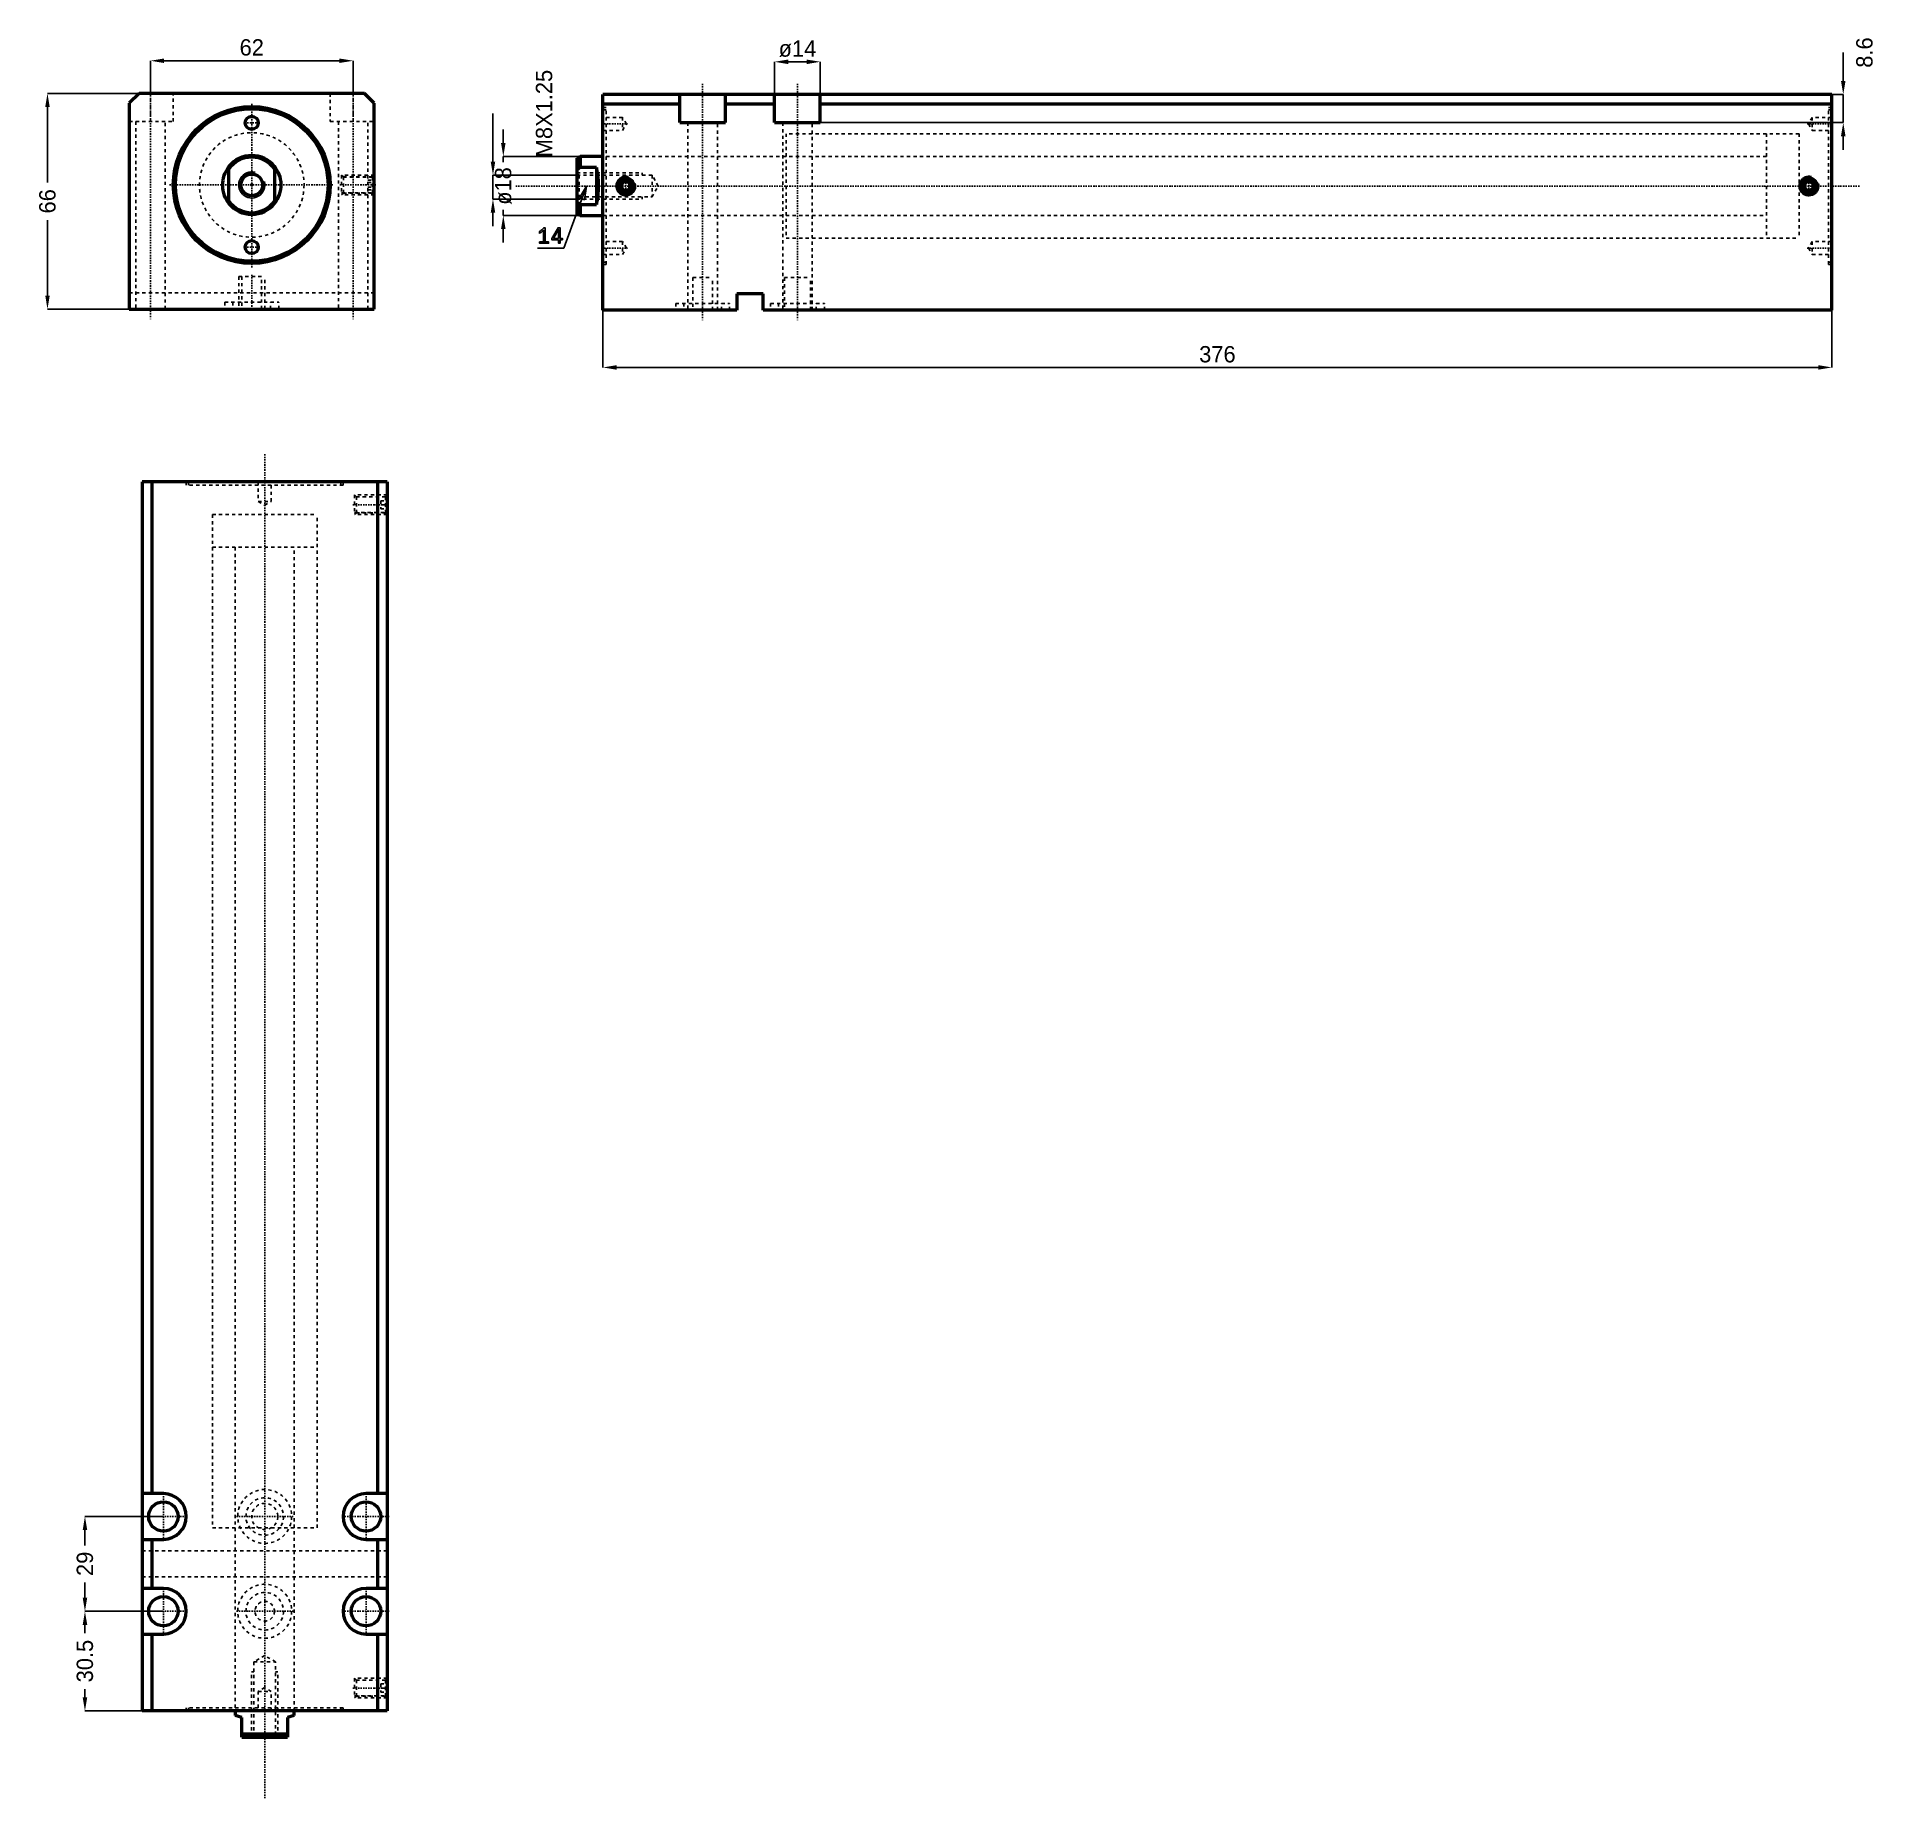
# Model space of a CAD drawing. Header units: millimetres. Extents: x -66 to 497, y -494 to 45.
import ezdxf

# ---------------------------------------------------------------- set-up
doc = ezdxf.new("R2010")
doc.units = ezdxf.units.MM
doc.linetypes.add('Center', pattern=[1.5, 0.45, -0.5, 0.05, -0.5])
doc.linetypes.add('Dashed', pattern=[2, 1, -1])
for name, color, linetype, lineweight in [('2d ConnectionPoints', 7, 'Continuous', 50), ('AM_0', 7, 'Continuous', 50), ('AM_5', 3, 'Continuous', 25), ('AM_7', 7, 'Center', 25), ('AM_9', 6, 'Dashed', 25)]:
    doc.layers.add(name, color=color, linetype=linetype, lineweight=lineweight)
doc.dimstyles.new('ISO-25', dxfattribs={"dimtxt": 2.5, "dimasz": 2.5, "dimexe": 1.25, "dimexo": 0.625, "dimtad": 1, "dimtxsty": 'Standard', "dimcen": 2.5, "dimadec": 0, "dimazin": 0, "dimtfac": 1, "dimtmove": 0, "dimatfit": 3, "dimfxl": 0, "dimarcsym": 0})

# ---------------------------------------------------------------- blocks, each defined once
blk = doc.blocks.new('1_JECX_MF_INLA_32_300_0_rod__0_in_JECX_MF_160_INLA_32_300_0__0')
at = {"layer": 'AM_0'}
for p, q in [((-7, -5.66), (-7, 5.66)), ((7, 5.66), (7, -5.66))]:
    blk.add_line(p, q, dxfattribs=at)
for points in [[(-7, 5.66), (-7.47, 5.03), (-7.88, 4.36), (-8.23, 3.65), (-8.51, 2.92), (-8.73, 2.17), (-8.89, 1.4), (-8.98, 0.62), (-9, -0.17), (-8.95, -0.95), (-8.83, -1.73), (-8.65, -2.49), (-8.4, -3.23), (-8.09, -3.95), (-7.71, -4.64), (-7.28, -5.3), (-7, -5.66)], [(7, -5.66), (7.47, -5.03), (7.88, -4.36), (8.23, -3.65), (8.51, -2.92), (8.73, -2.17), (8.89, -1.4), (8.98, -0.62), (9, 0.17), (8.95, 0.95), (8.83, 1.73), (8.65, 2.49), (8.4, 3.23), (8.09, 3.95), (7.71, 4.64), (7.28, 5.3), (7, 5.66)]]:
    blk.add_lwpolyline(points, dxfattribs=at)
blk.add_circle((0, 0), 3.32, dxfattribs=at)
for radius, start, end in [(9, 38.9424, 141.0576), (8.5, 34.5603, 145.4397), (8.5, 214.5603, 325.4397), (9, 218.9424, 321.0576)]:
    blk.add_arc((0, 0), radius, start, end, dxfattribs=at)
at = {"layer": 'AM_5'}
blk.add_arc((0, 0), 4, 75, 15, dxfattribs=at)
blk = doc.blocks.new('2_JECX_MF_EXLA_32_300_0_body__0_in_JECX_MF_160_INLA_32_300_0__0')
at = {"layer": 'AM_0'}
for p, q in [((-34.5, 28), (-37.5, 25)), ((-37.5, 25), (-37.5, -38)), ((34.5, 28), (-34.5, 28)), ((37.5, 25), (34.5, 28)), ((37.5, -38), (37.5, 25)), ((-37.5, -38), (37.5, -38))]:
    blk.add_line(p, q, dxfattribs=at)
for centre, radius in [((0, 0), 24), ((0, 0), 23.34), ((0, 19), 2), ((0, -19), 2)]:
    blk.add_circle(centre, radius, dxfattribs=at)
at = {"layer": 'AM_5', "linetype": 'Dashed'}
for p, q in [((37.5, 3), (27.5, 3)), ((37.5, -3), (27.5, -3))]:
    blk.add_line(p, q, dxfattribs=at)
at = {"layer": 'AM_7'}
for p, q in [((-31, 31.3), (-31, -41.3)), ((31, 31.3), (31, -41.3)), ((0, -25.2), (0, 25.2)), ((-2.1, 19), (2.1, 19)), ((-25.2, 0), (25.2, 0)), ((27, 0), (38, 0)), ((-2.1, -19), (2.1, -19)), ((0, -27.5), (0, -38.5))]:
    blk.add_line(p, q, dxfattribs=at)
at = {"layer": 'AM_9'}
for p, q in [((-31, 19.4), (-31, 28)), ((-24, 19.4), (-24, 28)), ((24, 28), (24, 19.4)), ((31, 19.4), (31, 28)), ((-37.5, 19.4), (-24, 19.4)), ((-35.5, 19.4), (-35.5, -38)), ((-26.5, -38), (-26.5, 19.4)), ((24, 19.4), (37.5, 19.4)), ((26.5, 19.4), (26.5, -38)), ((35.5, -38), (35.5, 19.4)), ((28.04, 2.46), (27.5, 3)), ((27.5, 3), (27.5, -3)), ((37, 2.4), (27.5, 2.4)), ((36.96, 2.46), (28.04, 2.46)), ((28.04, 2.46), (28.04, -2.46)), ((35.5, 1.44), (37.5, 1.44)), ((35.5, 0.72), (37.5, 0.72)), ((37.5, 3), (36.96, 2.46)), ((36.96, 2.46), (36.96, -2.46)), ((37.5, 1.9), (37, 2.4)), ((37, 2.4), (37, -2.4)), ((27.5, -2.4), (37, -2.4)), ((27.5, -3), (28.04, -2.46)), ((28.04, -2.46), (36.96, -2.46)), ((35.5, -0.72), (37.5, -0.72)), ((35.5, -1.44), (37.5, -1.44)), ((36.96, -2.46), (37.5, -3)), ((37, -2.4), (37.5, -1.9)), ((-4, -28), (4, -28)), ((-4, -28), (-4, -38)), ((-3, -28), (-3, -38)), ((3, -38), (3, -28)), ((4, -38), (4, -28)), ((37.5, -33), (-37.5, -33)), ((-8.25, -35.9), (8.25, -35.9)), ((-8.25, -35.9), (-8.25, -38)), ((-5.75, -35.9), (-5.75, -38)), ((5.75, -38), (5.75, -35.9)), ((8.25, -38), (8.25, -35.9))]:
    blk.add_line(p, q, dxfattribs=at)
blk.add_circle((0, 0), 16, dxfattribs=at)
blk = doc.blocks.new('*D3')
at = {"layer": 'AM_5', "color": 0, "lineweight": -2}
for p, q in [((-31, 28), (-31, 38)), ((-26.83, 38), (26.83, 38)), ((31, 28), (31, 38))]:
    blk.add_line(p, q, dxfattribs=at)
at = {"layer": 'AM_5', "color": 0}
for points in [[(-26.83, 38.69), (-26.83, 37.31), (-31, 38)], [(26.83, 37.31), (26.83, 38.69), (31, 38)]]:
    blk.add_solid(points, dxfattribs=at)
at = {"layer": 'Defpoints', "color": 0}
for p in [(31, 38), (-31, 28), (31, 28)]:
    blk.add_point(p, dxfattribs=at)
at = {"layer": 'AM_5', "color": 0, "insert": (0, 42.05), "char_height": 5, "attachment_point": 5}
blk.add_mtext('62', dxfattribs=at)
blk = doc.blocks.new('*D4')
at = {"layer": 'AM_5', "color": 0, "lineweight": -2}
for p, q in [((-34.5, 28), (-62.5, 28)), ((-62.5, 23.83), (-62.5, 0.72)), ((-62.5, -33.83), (-62.5, -10.72)), ((-37.5, -38), (-62.5, -38))]:
    blk.add_line(p, q, dxfattribs=at)
at = {"layer": 'AM_5', "color": 0}
for points in [[(-61.81, 23.83), (-63.19, 23.83), (-62.5, 28)], [(-63.19, -33.83), (-61.81, -33.83), (-62.5, -38)]]:
    blk.add_solid(points, dxfattribs=at)
at = {"layer": 'Defpoints', "color": 0}
for p in [(-34.5, 28), (-62.5, -38), (-37.5, -38)]:
    blk.add_point(p, dxfattribs=at)
at = {"layer": 'AM_5', "color": 0, "insert": (-62.5, -5), "char_height": 5, "attachment_point": 5, "rotation": 90}
blk.add_mtext('66', dxfattribs=at)
blk = doc.blocks.new('1_JECX_MF_INLA_32_300_0_rod__0_in_JECX_MF_160_INLA_32_300_0__4')
at = {"layer": 'AM_0'}
for p, q in [((-9, 0), (-9, -1.35)), ((9, -1.35), (9, 0)), ((-7, -2), (-9, -1.35)), ((-7, -8), (-7, -2)), ((9, -1.35), (7, -2)), ((7, -2), (7, -8)), ((-7, -7), (7, -7)), ((-7, -8), (7, -8))]:
    blk.add_line(p, q, dxfattribs=at)
at = {"layer": 'AM_5', "linetype": 'Dashed'}
for p, q in [((-4, -8), (-4, 12)), ((-3.32, 12), (-4, 12)), ((3.32, 12), (4, 12)), ((4, -8), (4, 12))]:
    blk.add_line(p, q, dxfattribs=at)
at = {"layer": 'AM_7'}
blk.add_line((0, -26.7), (0, 384.7), dxfattribs=at)
at = {"layer": 'AM_9'}
for p, q in [((-16, 366), (16, 366)), ((-16, 366), (-16, 356)), ((16, 356), (16, 366)), ((-16, 356), (16, 356)), ((-9, 356), (-9, 0)), ((9, 0), (9, 356)), ((0, 16.92), (-3.32, 15)), ((3.32, 15), (0, 16.92)), ((-3.32, 15), (3.32, 15)), ((-3.32, 15), (-3.32, -7.32)), ((3.32, -7.32), (3.32, 15)), ((-3.32, -7.32), (-4, -8)), ((-3.32, -7.32), (3.32, -7.32)), ((4, -8), (3.32, -7.32))]:
    blk.add_line(p, q, dxfattribs=at)
blk = doc.blocks.new('2_JECX_MF_EXLA_32_300_0_body__0_in_JECX_MF_160_INLA_32_300_0__4')
at = {"layer": 'AM_0'}
for p, q in [((37.5, 376), (-37.5, 376)), ((-37.5, 376), (-37.5, 0)), ((-34.5, 376), (-34.5, 66.5)), ((34.5, 376), (34.5, 66.5)), ((37.5, 376), (37.5, 0)), ((-31, 66.5), (-37.5, 66.5)), ((37.5, 66.5), (31, 66.5)), ((-37.5, 52.5), (-31, 52.5)), ((-34.5, 52.5), (-34.5, 37.5)), ((31, 52.5), (37.5, 52.5)), ((34.5, 52.5), (34.5, 37.5)), ((-31, 37.5), (-37.5, 37.5)), ((37.5, 37.5), (31, 37.5)), ((-37.5, 23.5), (-31, 23.5)), ((-34.5, 23.5), (-34.5, 0)), ((31, 23.5), (37.5, 23.5)), ((34.5, 23.5), (34.5, 0)), ((37.5, 0), (-37.5, 0))]:
    blk.add_line(p, q, dxfattribs=at)
for centre in [(-31, 59.5), (31, 59.5), (-31, 30.5), (31, 30.5)]:
    blk.add_circle(centre, 4.5, dxfattribs=at)
for centre, start, end in [((-31, 59.5), 270, 90), ((31, 59.5), 90, 270), ((-31, 30.5), 270, 90), ((31, 30.5), 90, 270)]:
    blk.add_arc(centre, 7, start, end, dxfattribs=at)
at = {"layer": 'AM_5', "linetype": 'Dashed'}
for p, q in [((37.5, 372), (27.5, 372)), ((37.5, 366), (27.5, 366)), ((37.5, 10), (27.5, 10)), ((37.5, 4), (27.5, 4))]:
    blk.add_line(p, q, dxfattribs=at)
at = {"layer": 'AM_7'}
for p, q in [((27, 369), (38, 369)), ((-31, 52.15), (-31, 66.85)), ((31, 52.15), (31, 66.85)), ((-38.35, 59.5), (-23.65, 59.5)), ((-8.6625, 59.5), (8.6625, 59.5)), ((23.65, 59.5), (38.35, 59.5)), ((-31, 23.15), (-31, 37.85)), ((31, 23.15), (31, 37.85)), ((-38.35, 30.5), (-23.65, 30.5)), ((-8.6625, 30.5), (8.6625, 30.5)), ((23.65, 30.5), (38.35, 30.5)), ((27, 7), (38, 7))]:
    blk.add_line(p, q, dxfattribs=at)
at = {"layer": 'AM_9'}
for p, q in [((-24, 376), (-24, 375)), ((24, 375), (-24, 375)), ((-23.34, 376), (-23.34, 375)), ((-2, 376), (-2, 370)), ((2, 370), (2, 376)), ((23.34, 375), (23.34, 376)), ((24, 375), (24, 376)), ((27.5, 372), (27.5, 366)), ((28.0415, 371.4585), (27.5, 372)), ((37, 371.4), (27.5, 371.4)), ((36.9585, 371.4585), (28.0415, 371.4585)), ((28.0415, 371.4585), (28.0415, 366.5415)), ((37.5, 372), (36.9585, 371.4585)), ((36.9585, 371.4585), (36.9585, 366.5415)), ((37, 371.4), (37, 366.6)), ((37.5, 370.9), (37, 371.4)), ((-16, 366), (16, 366)), ((-16, 366), (-16, 56)), ((-2, 370), (0, 368.8453)), ((-2, 370), (2, 370)), ((0, 368.8453), (2, 370)), ((16, 56), (16, 366)), ((27.5, 366.6), (37, 366.6)), ((27.5, 366), (28.0415, 366.5415)), ((28.0415, 366.5415), (36.9585, 366.5415)), ((35.5, 370.25), (37.5, 370.25)), ((35.5, 370.25), (35.5, 367.75)), ((35.5, 369), (37.5, 369)), ((35.5, 367.75), (37.5, 367.75)), ((36.9585, 366.5415), (37.5, 366)), ((37, 366.6), (37.5, 367.1)), ((-16, 56), (16, 56)), ((-9, 56), (-9, 0)), ((9, 0), (9, 56)), ((37.5, 49), (-37.5, 49)), ((37.5, 41), (-37.5, 41)), ((0, 7.1547), (-2, 6)), ((-2, 6), (2, 6)), ((-2, 6), (-2, 0)), ((2, 6), (0, 7.1547)), ((2, 0), (2, 6)), ((27.5, 10), (27.5, 4)), ((28.0415, 9.4585), (27.5, 10)), ((37, 9.4), (27.5, 9.4)), ((36.9585, 9.4585), (28.0415, 9.4585)), ((28.0415, 9.4585), (28.0415, 4.5415)), ((35.5, 8.25), (37.5, 8.25)), ((35.5, 8.25), (35.5, 5.75)), ((35.5, 7), (37.5, 7)), ((35.5, 5.75), (37.5, 5.75)), ((37.5, 10), (36.9585, 9.4585)), ((36.9585, 9.4585), (36.9585, 4.5415)), ((37.5, 8.9), (37, 9.4)), ((37, 9.4), (37, 4.6)), ((24, 1), (-24, 1)), ((-24, 1), (-24, 0)), ((-23.34, 1), (-23.34, 0)), ((23.34, 0), (23.34, 1)), ((24, 0), (24, 1)), ((27.5, 4.6), (37, 4.6)), ((27.5, 4), (28.0415, 4.5415)), ((28.0415, 4.5415), (36.9585, 4.5415)), ((36.9585, 4.5415), (37.5, 4)), ((37, 4.6), (37.5, 5.1))]:
    blk.add_line(p, q, dxfattribs=at)
for centre, radius in [((0, 59.5), 8.25), ((0, 59.5), 5.75), ((0, 59.5), 4), ((0, 30.5), 8.25), ((0, 30.5), 5.75), ((0, 30.5), 3)]:
    blk.add_circle(centre, radius, dxfattribs=at)
blk = doc.blocks.new('*D10')
at = {"layer": 'AM_5', "color": 0, "lineweight": -2}
for p, q in [((-27.04, -407.33), (-51.04, -407.33)), ((-51.04, -411.5), (-51.04, -416.17)), ((-51.04, -432.17), (-51.04, -427.5)), ((-27.04, -436.33), (-51.04, -436.33))]:
    blk.add_line(p, q, dxfattribs=at)
at = {"layer": 'AM_5', "color": 0}
for points in [[(-51.73, -411.5), (-50.34, -411.5), (-51.04, -407.33)], [(-51.73, -432.17), (-50.34, -432.17), (-51.04, -436.33)]]:
    blk.add_solid(points, dxfattribs=at)
at = {"layer": 'Defpoints', "color": 0}
for p in [(-51.04, -407.33), (-27.04, -407.33), (-27.04, -436.33)]:
    blk.add_point(p, dxfattribs=at)
at = {"layer": 'AM_5', "color": 0, "insert": (-51.04, -421.83), "char_height": 5, "attachment_point": 5, "rotation": 90}
blk.add_mtext('29', dxfattribs=at)
blk = doc.blocks.new('*D11')
at = {"layer": 'AM_5', "color": 0, "lineweight": -2}
for p, q in [((-27.04, -436.33), (-51.04, -436.33)), ((-51.04, -440.5), (-51.04, -443)), ((-51.04, -462.67), (-51.04, -460.17)), ((-33.54, -466.83), (-51.04, -466.83))]:
    blk.add_line(p, q, dxfattribs=at)
at = {"layer": 'AM_5', "color": 0}
for points in [[(-51.73, -440.5), (-50.34, -440.5), (-51.04, -436.33)], [(-51.73, -462.67), (-50.34, -462.67), (-51.04, -466.83)]]:
    blk.add_solid(points, dxfattribs=at)
at = {"layer": 'Defpoints', "color": 0}
for p in [(-27.04, -436.33), (-51.04, -466.83), (-33.54, -466.83)]:
    blk.add_point(p, dxfattribs=at)
at = {"layer": 'AM_5', "color": 0, "insert": (-51.04, -451.58), "char_height": 5, "attachment_point": 5, "rotation": 90}
blk.add_mtext('30.5', dxfattribs=at)
blk = doc.blocks.new('1_JECX_MF_INLA_32_300_0_rod__0_in_JECX_MF_160_INLA_32_300_0__2')
at = {"layer": 'AM_0'}
for p, q in [((-7, 9), (-8, 8.5)), ((-8, 8.5), (-8, -8.5)), ((-7, 5.66), (-8, 4.82)), ((0, 9), (-7, 9)), ((-7, 9), (-7, 5.66)), ((-2, 5.66), (-7, 5.66)), ((-2, 5.66), (-2, -5.66)), ((-8, -8.5), (-7, -9)), ((-7, -5.66), (-2, -5.66)), ((-7, -5.66), (-7, -9)), ((-7, -9), (0, -9))]:
    blk.add_line(p, q, dxfattribs=at)
for points in [[(-2, -5.66), (-1.85, -5.03), (-1.72, -4.36), (-1.6, -3.65), (-1.51, -2.92), (-1.44, -2.17), (-1.39, -1.4), (-1.36, -0.62), (-1.35, 0.17), (-1.37, 0.95), (-1.4, 1.73), (-1.46, 2.49), (-1.55, 3.23), (-1.65, 3.95), (-1.77, 4.64), (-1.91, 5.3), (-2, 5.66)], [(-8, -4.82), (-7.99, -4.83), (-7, -5.66)]]:
    blk.add_lwpolyline(points, dxfattribs=at)
at = {"layer": 'AM_5', "linetype": 'Dashed'}
for p, q in [((-8, 4), (12, 4)), ((12, 3.32), (12, 4)), ((-8, -4), (12, -4)), ((12, -3.32), (12, -4))]:
    blk.add_line(p, q, dxfattribs=at)
at = {"layer": 'AM_7'}
blk.add_line((-26.7, 0), (384.7, 0), dxfattribs=at)
at = {"layer": 'AM_9'}
for p, q in [((366, 16), (356, 16)), ((356, 16), (356, -16)), ((366, 16), (366, -16)), ((356, 9), (0, 9)), ((-7.32, 3.32), (-8, 4)), ((15, 3.32), (-7.32, 3.32)), ((-7.32, 3.32), (-7.32, -3.32)), ((16.92, 0), (15, 3.32)), ((15, 3.32), (15, -3.32)), ((15, -3.32), (16.92, 0)), ((-8, -4), (-7.32, -3.32)), ((-7.32, -3.32), (15, -3.32)), ((0, -9), (356, -9)), ((356, -16), (366, -16))]:
    blk.add_line(p, q, dxfattribs=at)
blk = doc.blocks.new('2_JECX_MF_EXLA_32_300_0_body__0_in_JECX_MF_160_INLA_32_300_0__2')
at = {"layer": 'AM_0'}
for p, q in [((0, -38), (0, 28)), ((376, 28), (0, 28)), ((23.5, 25), (0, 25)), ((23.5, 19.4), (23.5, 28)), ((37.5, 19.4), (37.5, 28)), ((52.5, 25), (37.5, 25)), ((52.5, 19.4), (52.5, 28)), ((66.5, 19.4), (66.5, 28)), ((376, 25), (66.5, 25)), ((376, -38), (376, 28)), ((23.5, 19.4), (37.5, 19.4)), ((52.5, 19.4), (66.5, 19.4)), ((7, 1.44), (5.75, 0.72)), ((5.75, 0.72), (5.75, -0.72)), ((8.25, 0.72), (7, 1.44)), ((8.25, -0.72), (8.25, 0.72)), ((369, 1.44), (367.75, 0.72)), ((367.75, 0.72), (367.75, -0.72)), ((370.25, 0.72), (369, 1.44)), ((370.25, -0.72), (370.25, 0.72)), ((5.75, -0.72), (7, -1.44)), ((7, -1.44), (8.25, -0.72)), ((367.75, -0.72), (369, -1.44)), ((369, -1.44), (370.25, -0.72)), ((49, -33), (41, -33)), ((41, -33), (41, -38)), ((49, -38), (49, -33)), ((41, -38), (0, -38)), ((376, -38), (49, -38))]:
    blk.add_line(p, q, dxfattribs=at)
for centre, radius in [((7, 0), 2.46), ((7, 0), 2.4), ((7, 0), 1.9), ((369, 0), 2.46), ((369, 0), 2.4), ((369, 0), 1.9)]:
    blk.add_circle(centre, radius, dxfattribs=at)
at = {"layer": 'AM_5'}
for centre in [(7, 0), (369, 0)]:
    blk.add_arc(centre, 3, 75, 15, dxfattribs=at)
at = {"layer": 'AM_7'}
for p, q in [((30.5, 31.3), (30.5, -41.3)), ((59.5, 31.3), (59.5, -41.3)), ((-0.36, 19), (7.51, 19)), ((368.49, 19), (376.36, 19)), ((7, -3.15), (7, 3.15)), ((369, -3.15), (369, 3.15)), ((-0.36, -19), (7.51, -19)), ((368.49, -19), (376.36, -19))]:
    blk.add_line(p, q, dxfattribs=at)
at = {"layer": 'AM_9'}
for p, q in [((1, 24), (0, 24)), ((1, 23.34), (0, 23.34)), ((1, -24), (1, 24)), ((375, -24), (375, 24)), ((376, 24), (375, 24)), ((376, 23.34), (375, 23.34)), ((6, 21), (0, 21)), ((0, 17), (6, 17)), ((7.15, 19), (6, 21)), ((6, 21), (6, 17)), ((6, 17), (7.15, 19)), ((26, 19.4), (26, -38)), ((35, -38), (35, 19.4)), ((55, 19.4), (55, -38)), ((64, -38), (64, 19.4)), ((370, 21), (368.85, 19)), ((368.85, 19), (370, 17)), ((376, 21), (370, 21)), ((370, 21), (370, 17)), ((370, 17), (376, 17)), ((366, 16), (56, 16)), ((56, 16), (56, -16)), ((366, 16), (366, -16)), ((56, 9), (0, 9)), ((0, -9), (56, -9)), ((56, -16), (366, -16)), ((6, -17), (0, -17)), ((0, -21), (6, -21)), ((7.15, -19), (6, -17)), ((6, -17), (6, -21)), ((6, -21), (7.15, -19)), ((370, -17), (368.85, -19)), ((368.85, -19), (370, -21)), ((376, -17), (370, -17)), ((370, -17), (370, -21)), ((370, -21), (376, -21)), ((0, -23.34), (1, -23.34)), ((0, -24), (1, -24)), ((27.5, -28), (33.5, -28)), ((27.5, -28), (27.5, -38)), ((33.5, -38), (33.5, -28)), ((55.5, -28), (63.5, -28)), ((55.5, -28), (55.5, -38)), ((63.5, -38), (63.5, -28)), ((375, -23.34), (376, -23.34)), ((375, -24), (376, -24)), ((22.25, -35.9), (38.75, -35.9)), ((22.25, -35.9), (22.25, -38)), ((24.75, -35.9), (24.75, -38)), ((36.25, -38), (36.25, -35.9)), ((38.75, -38), (38.75, -35.9)), ((51.25, -35.9), (67.75, -35.9)), ((51.25, -35.9), (51.25, -38)), ((53.75, -35.9), (53.75, -38)), ((65.25, -38), (65.25, -35.9)), ((67.75, -38), (67.75, -35.9))]:
    blk.add_line(p, q, dxfattribs=at)
blk = doc.blocks.new('*D20')
at = {"layer": 'AM_5', "color": 0, "lineweight": -2}
for p, q in [((159.97, 27.68), (159.97, 37.68)), ((164.14, 37.68), (169.8, 37.68)), ((173.97, 27.68), (173.97, 37.68))]:
    blk.add_line(p, q, dxfattribs=at)
at = {"layer": 'AM_5', "color": 0}
for points in [[(164.14, 38.37), (164.14, 36.98), (159.97, 37.68)], [(169.8, 38.37), (169.8, 36.98), (173.97, 37.68)]]:
    blk.add_solid(points, dxfattribs=at)
at = {"layer": 'Defpoints', "color": 0}
for p in [(173.97, 37.68), (159.97, 27.68), (173.97, 27.68)]:
    blk.add_point(p, dxfattribs=at)
at = {"layer": 'AM_5', "color": 0, "insert": (166.97, 41.68), "char_height": 5, "attachment_point": 5}
blk.add_mtext('ø14', dxfattribs=at)
blk = doc.blocks.new('*D21')
at = {"layer": 'AM_5', "color": 0, "lineweight": -2}
for p, q in [((486.97, 31.85), (486.97, 40.51)), ((173.97, 27.68), (486.97, 27.68)), ((486.97, 19.08), (486.97, 27.68)), ((173.97, 19.08), (486.97, 19.08)), ((486.97, 14.91), (486.97, 10.75))]:
    blk.add_line(p, q, dxfattribs=at)
at = {"layer": 'AM_5', "color": 0}
for points in [[(486.27, 31.85), (487.66, 31.85), (486.97, 27.68)], [(486.27, 14.91), (487.66, 14.91), (486.97, 19.08)]]:
    blk.add_solid(points, dxfattribs=at)
at = {"layer": 'Defpoints', "color": 0}
for p in [(173.97, 27.68), (486.97, 27.68), (173.97, 19.08)]:
    blk.add_point(p, dxfattribs=at)
at = {"layer": 'AM_5', "color": 0, "insert": (493.47, 40.51), "char_height": 5, "attachment_point": 5, "rotation": 90}
blk.add_mtext('8.6', dxfattribs=at)
blk = doc.blocks.new('*D22')
at = {"layer": 'AM_5', "color": 0, "lineweight": -2}
for p, q in [((107.47, -38.32), (107.47, -55.82)), ((483.47, -38.32), (483.47, -55.82)), ((111.64, -55.82), (479.3, -55.82))]:
    blk.add_line(p, q, dxfattribs=at)
at = {"layer": 'AM_5', "color": 0}
for points in [[(111.64, -55.13), (111.64, -56.52), (107.47, -55.82)], [(479.3, -55.13), (479.3, -56.52), (483.47, -55.82)]]:
    blk.add_solid(points, dxfattribs=at)
at = {"layer": 'Defpoints', "color": 0}
for p in [(107.47, -38.32), (483.47, -38.32), (483.47, -55.82)]:
    blk.add_point(p, dxfattribs=at)
at = {"layer": 'AM_5', "color": 0, "insert": (295.47, -51.82), "char_height": 5, "attachment_point": 5}
blk.add_mtext('376', dxfattribs=at)
blk = doc.blocks.new('*D23')
at = {"layer": 'AM_5', "color": 0, "lineweight": -2}
for p, q in [((76.97, 12.85), (76.97, 17.01)), ((100.47, 8.68), (76.97, 8.68)), ((76.97, 8.68), (76.97, 7.01)), ((76.97, -9.32), (76.97, -7.65)), ((100.47, -9.32), (76.97, -9.32)), ((76.97, -13.49), (76.97, -17.65))]:
    blk.add_line(p, q, dxfattribs=at)
at = {"layer": 'AM_5', "color": 0}
for points in [[(76.27, 12.85), (77.66, 12.85), (76.97, 8.68)], [(76.27, -13.49), (77.66, -13.49), (76.97, -9.32)]]:
    blk.add_solid(points, dxfattribs=at)
at = {"layer": 'Defpoints', "color": 0}
for p in [(76.97, 8.68), (100.47, 8.68), (100.47, -9.32)]:
    blk.add_point(p, dxfattribs=at)
at = {"layer": 'AM_5', "color": 0, "insert": (76.97, -0.32), "char_height": 5, "attachment_point": 5, "rotation": 90}
blk.add_mtext('ø18', dxfattribs=at)
blk = doc.blocks.new('*D24')
at = {"layer": 'AM_5', "color": 0, "lineweight": -2}
for p, q in [((73.8, 7.17), (73.8, 21.84)), ((100.15, 3), (73.8, 3)), ((73.8, -4.32), (73.8, 3)), ((99.47, -4.32), (73.8, -4.32)), ((73.8, -8.49), (73.8, -12.65))]:
    blk.add_line(p, q, dxfattribs=at)
at = {"layer": 'AM_5', "color": 0}
for points in [[(73.11, 7.17), (74.5, 7.17), (73.8, 3)], [(73.11, -8.49), (74.5, -8.49), (73.8, -4.32)]]:
    blk.add_solid(points, dxfattribs=at)
at = {"layer": 'Defpoints', "color": 0}
for p in [(100.15, 3), (73.8, -4.32), (99.47, -4.32)]:
    blk.add_point(p, dxfattribs=at)
at = {"layer": 'AM_5', "color": 0, "insert": (89.47, 21.84), "char_height": 5, "attachment_point": 5, "rotation": 90}
blk.add_mtext('M8X1.25', dxfattribs=at)

msp = doc.modelspace()

# ---------------------------------------------------------------- linework, layer by layer
at = {"layer": '2d ConnectionPoints'}
for p in [(0, 0), (107.469, -0.321), (3.964, -466.834)]:
    msp.add_point(p, dxfattribs=at)
at = {"layer": 'AM_5'}
for p, q in [((95.469, -19.321), (102.469, -0.321)), ((87.469, -19.321), (95.469, -19.321))]:
    msp.add_line(p, q, dxfattribs=at)
for points in [[(102.469, -0.321), (101.811, -4.519), (100.247, -3.943), (102.469, -0.321)], [(88.077, -17.405), (89.273, -17.405), (89.273, -13.889), (89.273, -13.889), (89.209, -13.954), (89.1, -14.055), (89.1, -14.055), (88.977, -14.16), (88.886, -14.233), (88.886, -14.233), (88.793, -14.306), (88.651, -14.409), (88.651, -14.409), (88.508, -14.505), (88.412, -14.565), (88.412, -14.565), (88.318, -14.619), (88.188, -14.685), (88.188, -14.685), (88.071, -14.732), (87.999, -14.753), (87.999, -14.259), (87.999, -14.259), (88.088, -14.217), (88.228, -14.137), (88.228, -14.137), (88.376, -14.037), (88.479, -13.959), (88.479, -13.959), (88.582, -13.875), (88.732, -13.745), (88.732, -13.745), (88.877, -13.611), (88.971, -13.518), (88.971, -13.518), (89.059, -13.427), (89.178, -13.299), (89.178, -13.299), (89.28, -13.181), (89.338, -13.109), (89.754, -13.109), (89.754, -17.405), (90.84, -17.405), (90.84, -17.821), (88.077, -17.821), (88.077, -17.405)], [(93.894, -16.781), (91.788, -16.781), (91.788, -16.359), (93.705, -13.109), (94.349, -13.109), (94.349, -16.343), (95.051, -16.343), (95.051, -16.781), (94.349, -16.781), (94.349, -17.821), (93.894, -17.821), (93.894, -16.781)], [(93.9, -16.343), (93.9, -13.655), (92.347, -16.343), (93.9, -16.343)]]:
    msp.add_lwpolyline(points, dxfattribs=at)

# ---------------------------------------------------------------- block references
for name, p in [('2_JECX_MF_EXLA_32_300_0_body__0_in_JECX_MF_160_INLA_32_300_0__0', (0, 0)), ('2_JECX_MF_EXLA_32_300_0_body__0_in_JECX_MF_160_INLA_32_300_0__2', (107.469, -0.321)), ('1_JECX_MF_INLA_32_300_0_rod__0_in_JECX_MF_160_INLA_32_300_0__2', (107.469, -0.321)), ('1_JECX_MF_INLA_32_300_0_rod__0_in_JECX_MF_160_INLA_32_300_0__0', (0, 0)), ('1_JECX_MF_INLA_32_300_0_rod__0_in_JECX_MF_160_INLA_32_300_0__4', (3.964, -466.834)), ('2_JECX_MF_EXLA_32_300_0_body__0_in_JECX_MF_160_INLA_32_300_0__4', (3.964, -466.834))]:
    msp.add_blockref(name, p)

# ---------------------------------------------------------------- dimensions: what is measured, and where the dimension line sits
for base, p1, p2, text, picture, middle in [((31, 38), (-31, 28), (31, 28), '62', '*D3', (0, 38)), ((173.969, 37.679), (159.969, 27.679), (173.969, 27.679), 'ø14', '*D20', (166.969, 37.679)), ((483.469, -55.821), (107.469, -38.321), (483.469, -38.321), '376', '*D22', (295.469, -55.821))]:
    dim = msp.add_linear_dim(base=base, p1=p1, p2=p2, text=text, dimstyle='ISO-25', override={"dimtxt": 5, "dimasz": 4.166667, "dimexe": 0, "dimexo": 0, "dimgap": 1.5}, dxfattribs=at)
    dim.commit()
    dim.dimension.update_dxf_attribs({"geometry": picture, "text_midpoint": middle, "dimtype": 160})
for base, p1, p2, text, picture, middle in [((486.969, 27.679), (173.969, 19.079), (173.969, 27.679), '8.6', '*D21', (493.469, 40.512)), ((73.803, -4.321), (100.146, 3.002), (99.469, -4.321), 'M8X1.25', '*D24', (89.469, 21.835)), ((-62.5, -38), (-34.5, 28), (-37.5, -38), '66', '*D4', (-62.5, -5)), ((76.969, 8.679), (100.469, -9.321), (100.469, 8.679), 'ø18', '*D23', (76.969, -0.321)), ((-51.036, -407.334), (-27.036, -436.334), (-27.036, -407.334), '29', '*D10', (-51.036, -421.834)), ((-51.036, -466.834), (-27.036, -436.334), (-33.536, -466.834), '30.5', '*D11', (-51.036, -451.584))]:
    dim = msp.add_linear_dim(base=base, p1=p1, p2=p2, angle=90, text=text, dimstyle='ISO-25', override={"dimtxt": 5, "dimasz": 4.166667, "dimexe": 0, "dimexo": 0, "dimgap": 1.5}, dxfattribs=at)
    dim.commit()
    dim.dimension.update_dxf_attribs({"geometry": picture, "text_midpoint": middle, "dimtype": 160, "text_rotation": 90})

doc.saveas('drawing.dxf')
